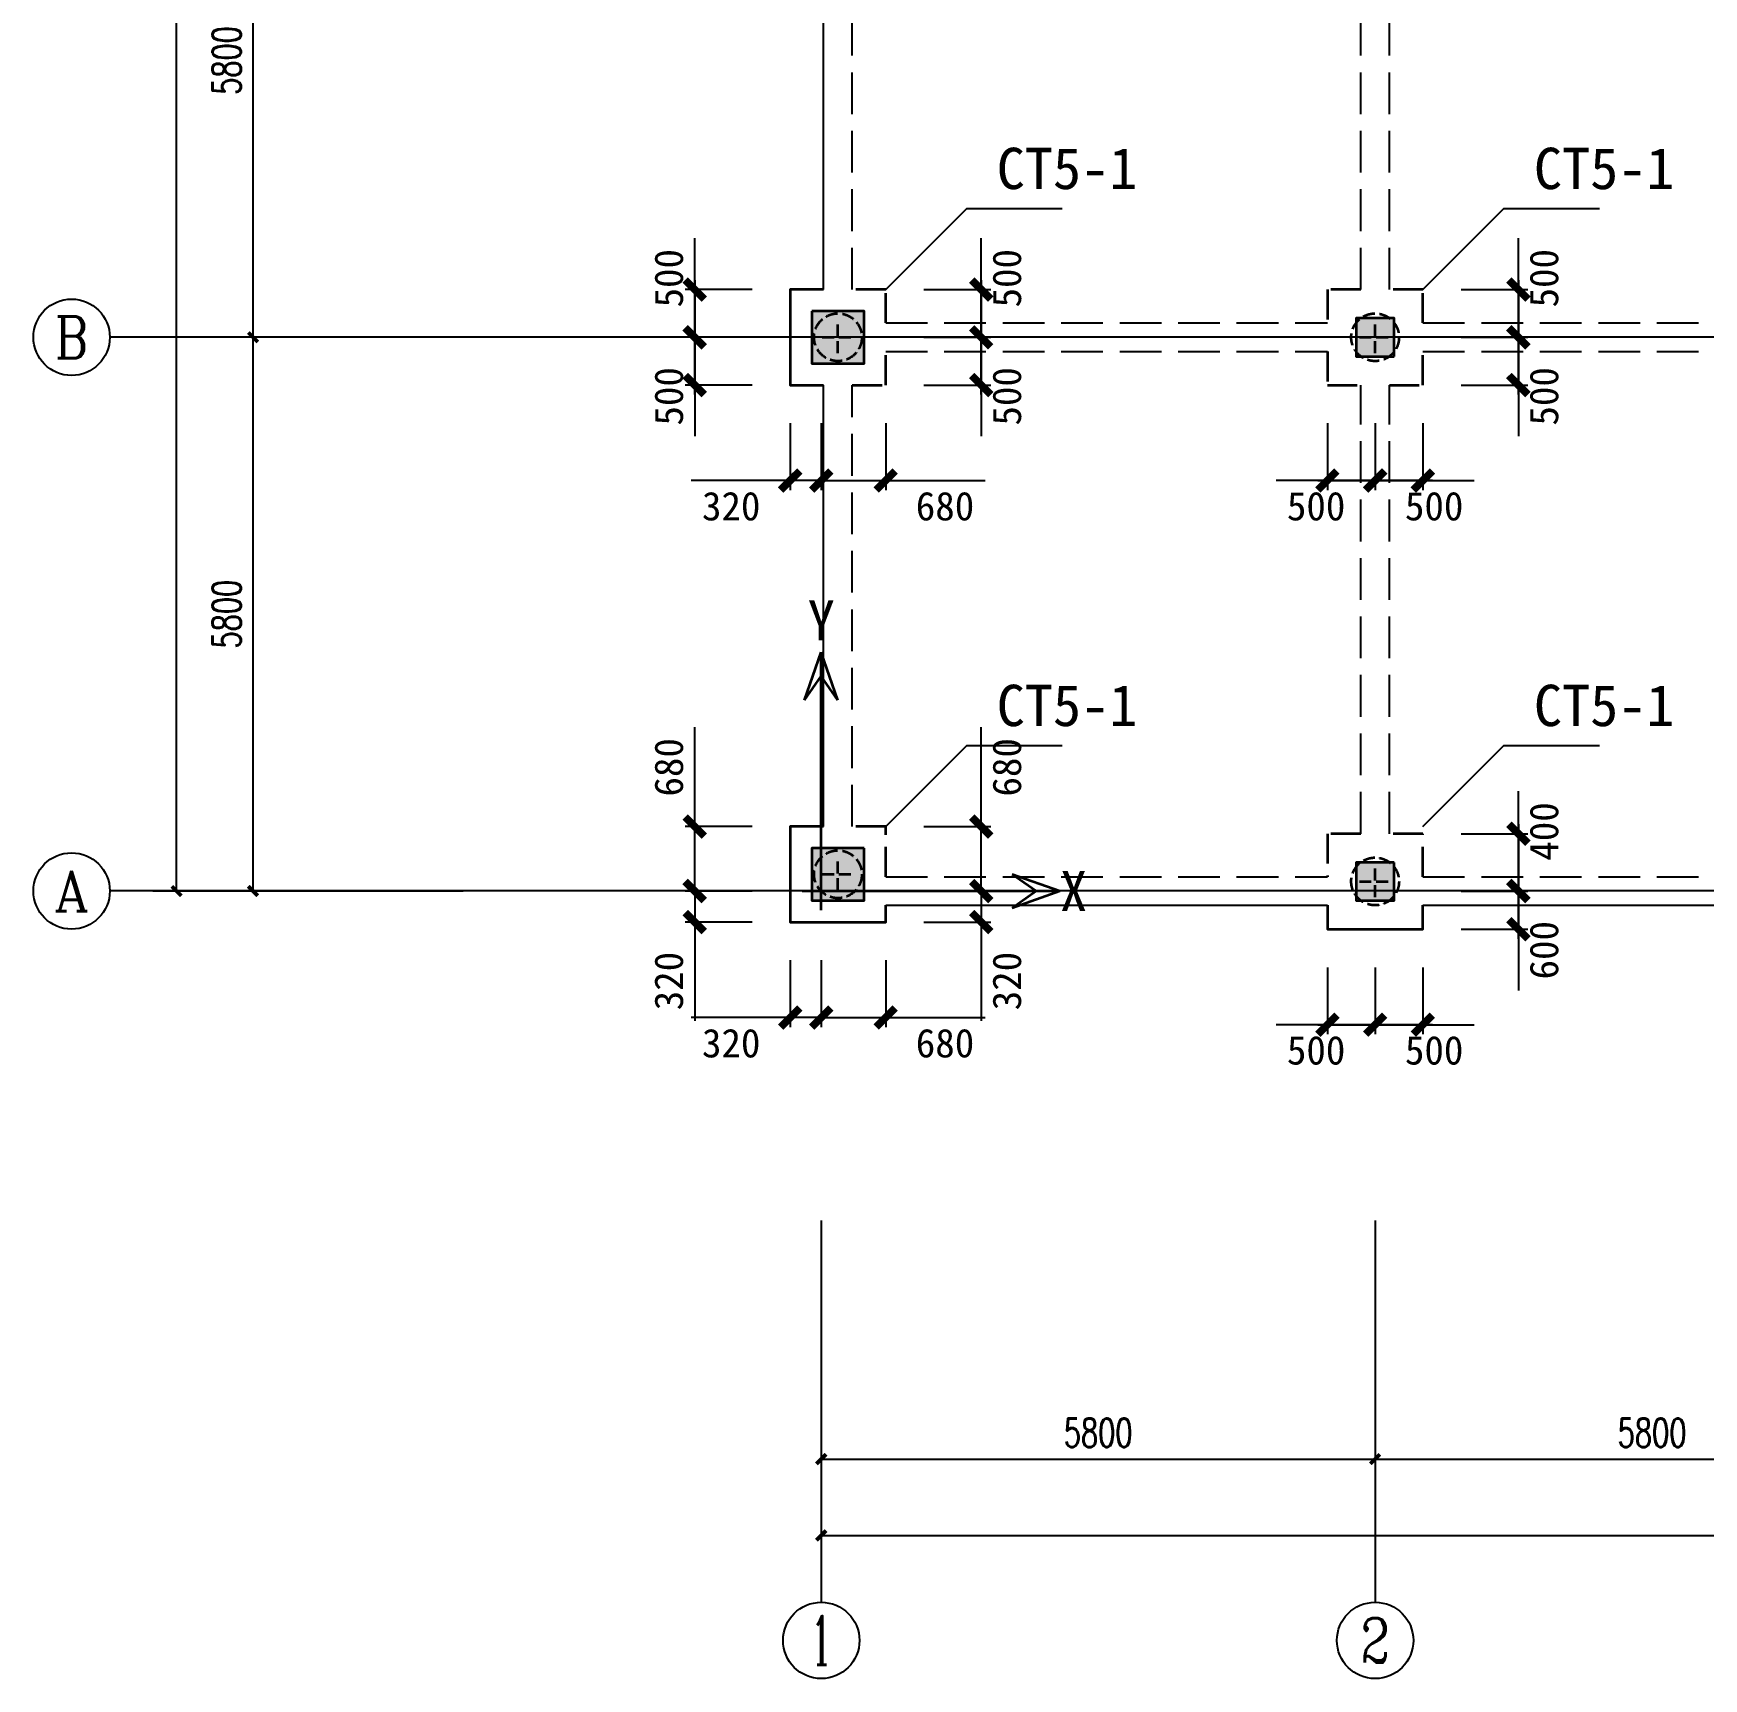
# Model space of a CAD drawing. Header units: millimetres. Extents: x -8252 to 341964, y -299084 to 206355.
# Drawn here: x 138683 to 156173, y -6934 to 10300 of the extents above; entities that cross this region are included whole.
import ezdxf
from ezdxf.enums import TextEntityAlignment as Align

# ---------------------------------------------------------------- set-up
doc = ezdxf.new("R2010")
doc.units = ezdxf.units.MM
doc.header["$LTSCALE"] = 500
doc.header["$PDMODE"] = 2
doc.header["$PDSIZE"] = 200
doc.linetypes.add('DASH', pattern=[0.35, 0.25, -0.1])
doc.linetypes.add('DASHDOT', pattern=[25.4, 12.7, -6.35, 0, -6.35])
for name, color, linetype in [('AXIS', 3, 'Continuous'), ('AXIS_TEXT', 7, 'Continuous'), ('dim____', 70, 'Continuous'), ('DOTE', 20, 'DASHDOT'), ('txt', 7, 'Continuous')]:
    doc.layers.add(name, color=color, linetype=linetype)
for name, color, linetype, lineweight in [('kz', 50, 'Continuous', 25), ('s117', 4, 'Continuous', 25), ('s121', 2, 'Continuous', 35), ('zkz', 200, 'Continuous', 35)]:
    doc.layers.add(name, color=color, linetype=linetype, lineweight=lineweight)
doc.layers.add('层182', color=7, linetype='Continuous', lineweight=35, true_color=0x9f9f6a)
doc.layers.add('层512', color=7, linetype='Continuous', lineweight=35, true_color=0x9f9f6a)
doc.styles.add('_TCH_AXIS', font='COMPLEX', dxfattribs={"bigfont": 'GBCBIG'})
doc.styles.add('_TCH_DIM_T3', font='SIMPLEX', dxfattribs={"width": 0.705882, "bigfont": 'GBCBIG'})
doc.styles.add('COMPLEX', font='COMPLEX')
doc.styles.add('宋体', font='')
doc.styles.get('宋体').set_extended_font_data('宋体')
doc.dimstyles.new('_TCH_ARCH&&100', dxfattribs={"dimtxt": 297.5, "dimasz": 100, "dimexe": 250, "dimexo": 300, "dimgap": 126.25, "dimtad": 1, "dimdec": 0, "dimzin": 0, "dimdsep": 46, "dimtxsty": '_TCH_DIM_T3', "dimblk": 'ARCHTICK', "dimcen": 0.09, "dimclrt": 7, "dimazin": 2, "dimtfac": 1, "dimtdec": 0, "dimtix": 1, "dimtmove": 2, "dimatfit": 3, "dimfxl": 100, "dimtolj": 1, "dimtzin": 0, "dimarcsym": 0})
doc.dimstyles.new('ISO-25', dxfattribs={"dimtxt": 2.5, "dimasz": 2.5, "dimexe": 1.25, "dimexo": 0.625, "dimtad": 1, "dimtxsty": 'Standard', "dimcen": 2.5, "dimadec": 0, "dimazin": 0, "dimtfac": 1, "dimtmove": 0, "dimatfit": 3, "dimfxl": 1, "dimarcsym": 0})

# ---------------------------------------------------------------- blocks, each defined once
blk = doc.blocks.new('_ArchTick')
at = {"color": 0, "linetype": 'ByBlock', "const_width": 0.4}
blk.add_lwpolyline([(-0.5, -0.5), (0.5, 0.5)], dxfattribs=at)
blk = doc.blocks.new('*D132')
at = {"layer": 'Defpoints', "color": 0, "transparency": 16777216}
for p in [(153233, 7116), (154233, 7116), (153233, 6616)]:
    blk.add_point(p, dxfattribs=at)
at = {"layer": 'dim____', "color": 0, "lineweight": -2, "transparency": 16777216}
for p, q in [((154233, 7116), (154233, 8153)), ((153633, 7116), (154333, 7116)), ((154233, 6516), (154233, 7116)), ((153633, 6616), (154333, 6616))]:
    blk.add_line(p, q, dxfattribs=at)
at = {"layer": 'dim____', "color": 0, "lineweight": -2, "transparency": 16777216, "xscale": 200, "yscale": 200, "zscale": 200}
for p, rotation in [((154233, 7116), 90), ((154233, 6616), 270)]:
    blk.add_blockref('_ArchTick', p, dxfattribs=dict(at, rotation=rotation))
at = {"layer": 'dim____', "color": 7, "transparency": 16777216, "insert": (154503, 7735), "char_height": 300, "attachment_point": 5, "rotation": 90, "style": '宋体'}
blk.add_mtext('500', dxfattribs=at)
blk = doc.blocks.new('*D133')
at = {"layer": 'Defpoints', "color": 0, "transparency": 16777216}
for p in [(153233, 7616), (153233, 7116), (154233, 7116)]:
    blk.add_point(p, dxfattribs=at)
at = {"layer": 'dim____', "color": 0, "lineweight": -2, "transparency": 16777216}
for p, q in [((154233, 7716), (154233, 7116)), ((153633, 7616), (154333, 7616)), ((153633, 7116), (154333, 7116)), ((154233, 7116), (154233, 6080))]:
    blk.add_line(p, q, dxfattribs=at)
at = {"layer": 'dim____', "color": 0, "lineweight": -2, "transparency": 16777216, "xscale": 200, "yscale": 200, "zscale": 200}
for p, rotation in [((154233, 7616), 90), ((154233, 7116), 270)]:
    blk.add_blockref('_ArchTick', p, dxfattribs=dict(at, rotation=rotation))
at = {"layer": 'dim____', "color": 7, "transparency": 16777216, "insert": (154503, 6498), "char_height": 300, "attachment_point": 5, "rotation": 90, "style": '宋体'}
blk.add_mtext('500', dxfattribs=at)
blk = doc.blocks.new('*D134')
at = {"layer": 'Defpoints', "color": 0, "transparency": 16777216}
for p in [(152233, 6616), (152733, 6616), (152733, 5616)]:
    blk.add_point(p, dxfattribs=at)
at = {"layer": 'dim____', "color": 0, "lineweight": -2, "transparency": 16777216}
for p, q in [((152233, 6216), (152233, 5516)), ((152733, 6216), (152733, 5516)), ((152133, 5616), (152733, 5616)), ((152733, 5616), (153770, 5616))]:
    blk.add_line(p, q, dxfattribs=at)
at = {"layer": 'dim____', "color": 0, "lineweight": -2, "transparency": 16777216, "xscale": 200, "yscale": 200, "zscale": 200, "rotation": 180}
blk.add_blockref('_ArchTick', (152233, 5616), dxfattribs=at)
at = {"layer": 'dim____', "color": 0, "lineweight": -2, "transparency": 16777216, "xscale": 200, "yscale": 200, "zscale": 200}
blk.add_blockref('_ArchTick', (152733, 5616), dxfattribs=at)
at = {"layer": 'dim____', "color": 7, "transparency": 16777216, "insert": (153351, 5346), "char_height": 300, "attachment_point": 5, "style": '宋体'}
blk.add_mtext('500', dxfattribs=at)
blk = doc.blocks.new('*D135')
at = {"layer": 'Defpoints', "color": 0, "transparency": 16777216}
for p in [(152733, 6616), (153233, 6616), (152733, 5616)]:
    blk.add_point(p, dxfattribs=at)
at = {"layer": 'dim____', "color": 0, "lineweight": -2, "transparency": 16777216}
for p, q in [((152733, 6216), (152733, 5516)), ((153233, 6216), (153233, 5516)), ((152733, 5616), (151696, 5616)), ((153333, 5616), (152733, 5616))]:
    blk.add_line(p, q, dxfattribs=at)
at = {"layer": 'dim____', "color": 0, "lineweight": -2, "transparency": 16777216, "xscale": 200, "yscale": 200, "zscale": 200, "rotation": 180}
blk.add_blockref('_ArchTick', (152733, 5616), dxfattribs=at)
at = {"layer": 'dim____', "color": 0, "lineweight": -2, "transparency": 16777216, "xscale": 200, "yscale": 200, "zscale": 200}
blk.add_blockref('_ArchTick', (153233, 5616), dxfattribs=at)
at = {"layer": 'dim____', "color": 7, "transparency": 16777216, "insert": (152115, 5346), "char_height": 300, "attachment_point": 5, "style": '宋体'}
blk.add_mtext('500', dxfattribs=at)
blk = doc.blocks.new('*D136')
at = {"layer": 'Defpoints', "color": 0, "transparency": 16777216}
for p in [(152233, 916), (152733, 916), (152733, -84)]:
    blk.add_point(p, dxfattribs=at)
at = {"layer": 'dim____', "color": 0, "lineweight": -2, "transparency": 16777216}
for p, q in [((152233, 516), (152233, -184)), ((152733, 516), (152733, -184)), ((152133, -84), (152733, -84)), ((152733, -84), (153770, -84))]:
    blk.add_line(p, q, dxfattribs=at)
at = {"layer": 'dim____', "color": 0, "lineweight": -2, "transparency": 16777216, "xscale": 200, "yscale": 200, "zscale": 200, "rotation": 180}
blk.add_blockref('_ArchTick', (152233, -84), dxfattribs=at)
at = {"layer": 'dim____', "color": 0, "lineweight": -2, "transparency": 16777216, "xscale": 200, "yscale": 200, "zscale": 200}
blk.add_blockref('_ArchTick', (152733, -84), dxfattribs=at)
at = {"layer": 'dim____', "color": 7, "transparency": 16777216, "insert": (153351, -354), "char_height": 300, "attachment_point": 5, "style": '宋体'}
blk.add_mtext('500', dxfattribs=at)
blk = doc.blocks.new('*D137')
at = {"layer": 'Defpoints', "color": 0, "transparency": 16777216}
for p in [(152733, 916), (153233, 916), (152733, -84)]:
    blk.add_point(p, dxfattribs=at)
at = {"layer": 'dim____', "color": 0, "lineweight": -2, "transparency": 16777216}
for p, q in [((152733, 516), (152733, -184)), ((153233, 516), (153233, -184)), ((152733, -84), (151696, -84)), ((153333, -84), (152733, -84))]:
    blk.add_line(p, q, dxfattribs=at)
at = {"layer": 'dim____', "color": 0, "lineweight": -2, "transparency": 16777216, "xscale": 200, "yscale": 200, "zscale": 200, "rotation": 180}
blk.add_blockref('_ArchTick', (152733, -84), dxfattribs=at)
at = {"layer": 'dim____', "color": 0, "lineweight": -2, "transparency": 16777216, "xscale": 200, "yscale": 200, "zscale": 200}
blk.add_blockref('_ArchTick', (153233, -84), dxfattribs=at)
at = {"layer": 'dim____', "color": 7, "transparency": 16777216, "insert": (152115, -354), "char_height": 300, "attachment_point": 5, "style": '宋体'}
blk.add_mtext('500', dxfattribs=at)
blk = doc.blocks.new('*D138')
at = {"layer": 'Defpoints', "color": 0, "transparency": 16777216}
for p in [(153233, 1316), (154233, 1316), (153233, 916)]:
    blk.add_point(p, dxfattribs=at)
at = {"layer": 'dim____', "color": 0, "lineweight": -2, "transparency": 16777216}
for p, q in [((154233, 1316), (154233, 2363)), ((153633, 1316), (154333, 1316)), ((154233, 816), (154233, 1316)), ((153633, 916), (154333, 916))]:
    blk.add_line(p, q, dxfattribs=at)
at = {"layer": 'dim____', "color": 0, "lineweight": -2, "transparency": 16777216, "xscale": 200, "yscale": 200, "zscale": 200}
for p, rotation in [((154233, 1316), 90), ((154233, 916), 270)]:
    blk.add_blockref('_ArchTick', p, dxfattribs=dict(at, rotation=rotation))
at = {"layer": 'dim____', "color": 7, "transparency": 16777216, "insert": (154503, 1940), "char_height": 300, "attachment_point": 5, "rotation": 90, "style": '宋体'}
blk.add_mtext('400', dxfattribs=at)
blk = doc.blocks.new('*D139')
at = {"layer": 'Defpoints', "color": 0, "transparency": 16777216}
for p in [(153233, 1916), (153233, 1316), (154233, 1316)]:
    blk.add_point(p, dxfattribs=at)
at = {"layer": 'dim____', "color": 0, "lineweight": -2, "transparency": 16777216}
for p, q in [((154233, 2016), (154233, 1316)), ((153633, 1916), (154333, 1916)), ((153633, 1316), (154333, 1316)), ((154233, 1316), (154233, 275))]:
    blk.add_line(p, q, dxfattribs=at)
at = {"layer": 'dim____', "color": 0, "lineweight": -2, "transparency": 16777216, "xscale": 200, "yscale": 200, "zscale": 200}
for p, rotation in [((154233, 1916), 90), ((154233, 1316), 270)]:
    blk.add_blockref('_ArchTick', p, dxfattribs=dict(at, rotation=rotation))
at = {"layer": 'dim____', "color": 7, "transparency": 16777216, "insert": (154503, 696), "char_height": 300, "attachment_point": 5, "rotation": 90, "style": '宋体'}
blk.add_mtext('600', dxfattribs=at)
blk = doc.blocks.new('*D140')
at = {"layer": 'Defpoints', "color": 0, "transparency": 16777216}
for p in [(146608, 7616), (145608, 7116), (146608, 7116)]:
    blk.add_point(p, dxfattribs=at)
at = {"layer": 'dim____', "color": 0, "lineweight": -2, "transparency": 16777216}
for p, q in [((145608, 7716), (145608, 7116)), ((146208, 7616), (145508, 7616)), ((146208, 7116), (145508, 7116)), ((145608, 7116), (145608, 6080))]:
    blk.add_line(p, q, dxfattribs=at)
at = {"layer": 'dim____', "color": 0, "lineweight": -2, "transparency": 16777216, "xscale": 200, "yscale": 200, "zscale": 200}
for p, rotation in [((145608, 7616), 90), ((145608, 7116), 270)]:
    blk.add_blockref('_ArchTick', p, dxfattribs=dict(at, rotation=rotation))
at = {"layer": 'dim____', "color": 7, "transparency": 16777216, "insert": (145338, 6498), "char_height": 300, "attachment_point": 5, "rotation": 90, "style": '宋体'}
blk.add_mtext('500', dxfattribs=at)
blk = doc.blocks.new('*D141')
at = {"layer": 'Defpoints', "color": 0, "transparency": 16777216}
for p in [(145608, 7116), (146608, 7116), (146608, 6616)]:
    blk.add_point(p, dxfattribs=at)
at = {"layer": 'dim____', "color": 0, "lineweight": -2, "transparency": 16777216}
for p, q in [((145608, 7116), (145608, 8153)), ((146208, 7116), (145508, 7116)), ((145608, 6516), (145608, 7116)), ((146208, 6616), (145508, 6616))]:
    blk.add_line(p, q, dxfattribs=at)
at = {"layer": 'dim____', "color": 0, "lineweight": -2, "transparency": 16777216, "xscale": 200, "yscale": 200, "zscale": 200}
for p, rotation in [((145608, 7116), 90), ((145608, 6616), 270)]:
    blk.add_blockref('_ArchTick', p, dxfattribs=dict(at, rotation=rotation))
at = {"layer": 'dim____', "color": 7, "transparency": 16777216, "insert": (145338, 7735), "char_height": 300, "attachment_point": 5, "rotation": 90, "style": '宋体'}
blk.add_mtext('500', dxfattribs=at)
blk = doc.blocks.new('*D142')
at = {"layer": 'Defpoints', "color": 0, "transparency": 16777216}
for p in [(147608, 7116), (148608, 7116), (147608, 6616)]:
    blk.add_point(p, dxfattribs=at)
at = {"layer": 'dim____', "color": 0, "lineweight": -2, "transparency": 16777216}
for p, q in [((148608, 7116), (148608, 8153)), ((148008, 7116), (148708, 7116)), ((148608, 6516), (148608, 7116)), ((148008, 6616), (148708, 6616))]:
    blk.add_line(p, q, dxfattribs=at)
at = {"layer": 'dim____', "color": 0, "lineweight": -2, "transparency": 16777216, "xscale": 200, "yscale": 200, "zscale": 200}
for p, rotation in [((148608, 7116), 90), ((148608, 6616), 270)]:
    blk.add_blockref('_ArchTick', p, dxfattribs=dict(at, rotation=rotation))
at = {"layer": 'dim____', "color": 7, "transparency": 16777216, "insert": (148878, 7735), "char_height": 300, "attachment_point": 5, "rotation": 90, "style": '宋体'}
blk.add_mtext('500', dxfattribs=at)
blk = doc.blocks.new('*D143')
at = {"layer": 'Defpoints', "color": 0, "transparency": 16777216}
for p in [(147608, 7616), (147608, 7116), (148608, 7116)]:
    blk.add_point(p, dxfattribs=at)
at = {"layer": 'dim____', "color": 0, "lineweight": -2, "transparency": 16777216}
for p, q in [((148608, 7716), (148608, 7116)), ((148008, 7616), (148708, 7616)), ((148008, 7116), (148708, 7116)), ((148608, 7116), (148608, 6080))]:
    blk.add_line(p, q, dxfattribs=at)
at = {"layer": 'dim____', "color": 0, "lineweight": -2, "transparency": 16777216, "xscale": 200, "yscale": 200, "zscale": 200}
for p, rotation in [((148608, 7616), 90), ((148608, 7116), 270)]:
    blk.add_blockref('_ArchTick', p, dxfattribs=dict(at, rotation=rotation))
at = {"layer": 'dim____', "color": 7, "transparency": 16777216, "insert": (148878, 6498), "char_height": 300, "attachment_point": 5, "rotation": 90, "style": '宋体'}
blk.add_mtext('500', dxfattribs=at)
blk = doc.blocks.new('*D144')
at = {"layer": 'Defpoints', "color": 0, "transparency": 16777216}
for p in [(146608, 6616), (146933, 6616), (146933, 5616)]:
    blk.add_point(p, dxfattribs=at)
at = {"layer": 'dim____', "color": 0, "lineweight": -2, "transparency": 16777216}
for p, q in [((146608, 6216), (146608, 5516)), ((146933, 6216), (146933, 5516)), ((146608, 5616), (145571, 5616)), ((146933, 5616), (146508, 5616))]:
    blk.add_line(p, q, dxfattribs=at)
at = {"layer": 'dim____', "color": 0, "lineweight": -2, "transparency": 16777216, "xscale": 200, "yscale": 200, "zscale": 200, "rotation": 180}
blk.add_blockref('_ArchTick', (146608, 5616), dxfattribs=at)
at = {"layer": 'dim____', "color": 0, "lineweight": -2, "transparency": 16777216, "xscale": 200, "yscale": 200, "zscale": 200}
blk.add_blockref('_ArchTick', (146933, 5616), dxfattribs=at)
at = {"layer": 'dim____', "color": 7, "transparency": 16777216, "insert": (145990, 5346), "char_height": 300, "attachment_point": 5, "style": '宋体'}
blk.add_mtext('320', dxfattribs=at)
blk = doc.blocks.new('*D145')
at = {"layer": 'Defpoints', "color": 0, "transparency": 16777216}
for p in [(146933, 6616), (147608, 6616), (146933, 5616)]:
    blk.add_point(p, dxfattribs=at)
at = {"layer": 'dim____', "color": 0, "lineweight": -2, "transparency": 16777216}
for p, q in [((146933, 6216), (146933, 5516)), ((147608, 6216), (147608, 5516)), ((146933, 5616), (147708, 5616)), ((147608, 5616), (148650, 5616))]:
    blk.add_line(p, q, dxfattribs=at)
at = {"layer": 'dim____', "color": 0, "lineweight": -2, "transparency": 16777216, "xscale": 200, "yscale": 200, "zscale": 200, "rotation": 180}
blk.add_blockref('_ArchTick', (146933, 5616), dxfattribs=at)
at = {"layer": 'dim____', "color": 0, "lineweight": -2, "transparency": 16777216, "xscale": 200, "yscale": 200, "zscale": 200}
blk.add_blockref('_ArchTick', (147608, 5616), dxfattribs=at)
at = {"layer": 'dim____', "color": 7, "transparency": 16777216, "insert": (148229, 5346), "char_height": 300, "attachment_point": 5, "style": '宋体'}
blk.add_mtext('680', dxfattribs=at)
blk = doc.blocks.new('*D146')
at = {"layer": 'Defpoints', "color": 0, "transparency": 16777216}
for p in [(146608, 1991), (145608, 1316), (146608, 1316)]:
    blk.add_point(p, dxfattribs=at)
at = {"layer": 'dim____', "color": 0, "lineweight": -2, "transparency": 16777216}
for p, q in [((145608, 1991), (145608, 3033)), ((146208, 1991), (145508, 1991)), ((145608, 1316), (145608, 2091)), ((146208, 1316), (145508, 1316))]:
    blk.add_line(p, q, dxfattribs=at)
at = {"layer": 'dim____', "color": 0, "lineweight": -2, "transparency": 16777216, "xscale": 200, "yscale": 200, "zscale": 200}
for p, rotation in [((145608, 1991), 90), ((145608, 1316), 270)]:
    blk.add_blockref('_ArchTick', p, dxfattribs=dict(at, rotation=rotation))
at = {"layer": 'dim____', "color": 7, "transparency": 16777216, "insert": (145338, 2612), "char_height": 300, "attachment_point": 5, "rotation": 90, "style": '宋体'}
blk.add_mtext('680', dxfattribs=at)
blk = doc.blocks.new('*D147')
at = {"layer": 'Defpoints', "color": 0, "transparency": 16777216}
for p in [(145608, 1316), (146608, 1316), (146608, 991)]:
    blk.add_point(p, dxfattribs=at)
at = {"layer": 'dim____', "color": 0, "lineweight": -2, "transparency": 16777216}
for p, q in [((146208, 1316), (145508, 1316)), ((145608, 1316), (145608, 891)), ((146208, 991), (145508, 991)), ((145608, 991), (145608, -45))]:
    blk.add_line(p, q, dxfattribs=at)
at = {"layer": 'dim____', "color": 0, "lineweight": -2, "transparency": 16777216, "xscale": 200, "yscale": 200, "zscale": 200}
for p, rotation in [((145608, 1316), 90), ((145608, 991), 270)]:
    blk.add_blockref('_ArchTick', p, dxfattribs=dict(at, rotation=rotation))
at = {"layer": 'dim____', "color": 7, "transparency": 16777216, "insert": (145338, 373), "char_height": 300, "attachment_point": 5, "rotation": 90, "style": '宋体'}
blk.add_mtext('320', dxfattribs=at)
blk = doc.blocks.new('*D148')
at = {"layer": 'Defpoints', "color": 0, "transparency": 16777216}
for p in [(146608, 991), (146933, 991), (146933, -9)]:
    blk.add_point(p, dxfattribs=at)
at = {"layer": 'dim____', "color": 0, "lineweight": -2, "transparency": 16777216}
for p, q in [((146608, 591), (146608, -109)), ((146933, 591), (146933, -109)), ((146608, -9), (145571, -9)), ((146933, -9), (146508, -9))]:
    blk.add_line(p, q, dxfattribs=at)
at = {"layer": 'dim____', "color": 0, "lineweight": -2, "transparency": 16777216, "xscale": 200, "yscale": 200, "zscale": 200, "rotation": 180}
blk.add_blockref('_ArchTick', (146608, -9), dxfattribs=at)
at = {"layer": 'dim____', "color": 0, "lineweight": -2, "transparency": 16777216, "xscale": 200, "yscale": 200, "zscale": 200}
blk.add_blockref('_ArchTick', (146933, -9), dxfattribs=at)
at = {"layer": 'dim____', "color": 7, "transparency": 16777216, "insert": (145990, -279), "char_height": 300, "attachment_point": 5, "style": '宋体'}
blk.add_mtext('320', dxfattribs=at)
blk = doc.blocks.new('*D149')
at = {"layer": 'Defpoints', "color": 0, "transparency": 16777216}
for p in [(146933, 991), (147608, 991), (146933, -9)]:
    blk.add_point(p, dxfattribs=at)
at = {"layer": 'dim____', "color": 0, "lineweight": -2, "transparency": 16777216}
for p, q in [((146933, 591), (146933, -109)), ((147608, 591), (147608, -109)), ((146933, -9), (147708, -9)), ((147608, -9), (148650, -9))]:
    blk.add_line(p, q, dxfattribs=at)
at = {"layer": 'dim____', "color": 0, "lineweight": -2, "transparency": 16777216, "xscale": 200, "yscale": 200, "zscale": 200, "rotation": 180}
blk.add_blockref('_ArchTick', (146933, -9), dxfattribs=at)
at = {"layer": 'dim____', "color": 0, "lineweight": -2, "transparency": 16777216, "xscale": 200, "yscale": 200, "zscale": 200}
blk.add_blockref('_ArchTick', (147608, -9), dxfattribs=at)
at = {"layer": 'dim____', "color": 7, "transparency": 16777216, "insert": (148229, -279), "char_height": 300, "attachment_point": 5, "style": '宋体'}
blk.add_mtext('680', dxfattribs=at)
blk = doc.blocks.new('*D150')
at = {"layer": 'Defpoints', "color": 0, "transparency": 16777216}
for p in [(147608, 1316), (148608, 1316), (147608, 991)]:
    blk.add_point(p, dxfattribs=at)
at = {"layer": 'dim____', "color": 0, "lineweight": -2, "transparency": 16777216}
for p, q in [((148008, 1316), (148708, 1316)), ((148608, 1316), (148608, 891)), ((148008, 991), (148708, 991)), ((148608, 991), (148608, -45))]:
    blk.add_line(p, q, dxfattribs=at)
at = {"layer": 'dim____', "color": 0, "lineweight": -2, "transparency": 16777216, "xscale": 200, "yscale": 200, "zscale": 200}
for p, rotation in [((148608, 1316), 90), ((148608, 991), 270)]:
    blk.add_blockref('_ArchTick', p, dxfattribs=dict(at, rotation=rotation))
at = {"layer": 'dim____', "color": 7, "transparency": 16777216, "insert": (148878, 373), "char_height": 300, "attachment_point": 5, "rotation": 90, "style": '宋体'}
blk.add_mtext('320', dxfattribs=at)
blk = doc.blocks.new('*D151')
at = {"layer": 'Defpoints', "color": 0, "transparency": 16777216}
for p in [(147608, 1991), (147608, 1316), (148608, 1316)]:
    blk.add_point(p, dxfattribs=at)
at = {"layer": 'dim____', "color": 0, "lineweight": -2, "transparency": 16777216}
for p, q in [((148608, 1991), (148608, 3033)), ((148008, 1991), (148708, 1991)), ((148608, 1316), (148608, 2091)), ((148008, 1316), (148708, 1316))]:
    blk.add_line(p, q, dxfattribs=at)
at = {"layer": 'dim____', "color": 0, "lineweight": -2, "transparency": 16777216, "xscale": 200, "yscale": 200, "zscale": 200}
for p, rotation in [((148608, 1991), 90), ((148608, 1316), 270)]:
    blk.add_blockref('_ArchTick', p, dxfattribs=dict(at, rotation=rotation))
at = {"layer": 'dim____', "color": 7, "transparency": 16777216, "insert": (148878, 2612), "char_height": 300, "attachment_point": 5, "rotation": 90, "style": '宋体'}
blk.add_mtext('680', dxfattribs=at)
blk = doc.blocks.new('_AXISO')
blk.add_circle((0, 0), 0.5)
at = {"layer": 'AXIS_TEXT', "style": 'COMPLEX', "width": 1.041667}
blk.add_attdef('A', text='', height=0.56, dxfattribs=at).set_placement((-0.25, -0.28), (0.25, -0.28), align=Align.FIT)
blk = doc.blocks.new('*D867')
at = {"layer": 'AXIS', "color": 0, "lineweight": -2, "transparency": 16777216}
for p, q in [((146933, -2434), (146933, -5684)), ((219433, -2434), (219433, -5684)), ((146933, -5434), (219433, -5434))]:
    blk.add_line(p, q, dxfattribs=at)
at = {"layer": 'Defpoints', "color": 0, "transparency": 16777216}
for p in [(146933, -2134), (219433, -2134), (219433, -5434)]:
    blk.add_point(p, dxfattribs=at)
at = {"layer": 'AXIS', "color": 0, "lineweight": -2, "transparency": 16777216, "xscale": 100, "yscale": 100, "zscale": 100, "rotation": 180}
blk.add_blockref('_ArchTick', (146933, -5434), dxfattribs=at)
at = {"layer": 'AXIS', "color": 0, "lineweight": -2, "transparency": 16777216, "xscale": 100, "yscale": 100, "zscale": 100}
blk.add_blockref('_ArchTick', (219433, -5434), dxfattribs=at)
at = {"layer": 'AXIS', "color": 7, "transparency": 16777216, "insert": (183183, -5159), "char_height": 297.5, "attachment_point": 5, "style": '_TCH_DIM_T3'}
blk.add_mtext('\\A1;72500', dxfattribs=at)
blk = doc.blocks.new('*D868')
at = {"layer": 'AXIS', "color": 0, "lineweight": -2, "transparency": 16777216}
for p, q in [((146933, -2434), (146933, -4884)), ((152733, -2434), (152733, -4884)), ((146933, -4634), (152733, -4634))]:
    blk.add_line(p, q, dxfattribs=at)
at = {"layer": 'Defpoints', "color": 0, "transparency": 16777216}
for p in [(146933, -2134), (152733, -2134), (152733, -4634)]:
    blk.add_point(p, dxfattribs=at)
at = {"layer": 'AXIS', "color": 0, "lineweight": -2, "transparency": 16777216, "xscale": 100, "yscale": 100, "zscale": 100, "rotation": 180}
blk.add_blockref('_ArchTick', (146933, -4634), dxfattribs=at)
at = {"layer": 'AXIS', "color": 0, "lineweight": -2, "transparency": 16777216, "xscale": 100, "yscale": 100, "zscale": 100}
blk.add_blockref('_ArchTick', (152733, -4634), dxfattribs=at)
at = {"layer": 'AXIS', "color": 7, "transparency": 16777216, "insert": (149833, -4359), "char_height": 297.5, "attachment_point": 5, "style": '_TCH_DIM_T3'}
blk.add_mtext('\\A1;5800', dxfattribs=at)
blk = doc.blocks.new('*D869')
at = {"layer": 'AXIS', "color": 0, "lineweight": -2, "transparency": 16777216}
for p, q in [((152733, -2434), (152733, -4884)), ((158533, -2434), (158533, -4884)), ((152733, -4634), (158533, -4634))]:
    blk.add_line(p, q, dxfattribs=at)
at = {"layer": 'Defpoints', "color": 0, "transparency": 16777216}
for p in [(152733, -2134), (158533, -2134), (158533, -4634)]:
    blk.add_point(p, dxfattribs=at)
at = {"layer": 'AXIS', "color": 0, "lineweight": -2, "transparency": 16777216, "xscale": 100, "yscale": 100, "zscale": 100, "rotation": 180}
blk.add_blockref('_ArchTick', (152733, -4634), dxfattribs=at)
at = {"layer": 'AXIS', "color": 0, "lineweight": -2, "transparency": 16777216, "xscale": 100, "yscale": 100, "zscale": 100}
blk.add_blockref('_ArchTick', (158533, -4634), dxfattribs=at)
at = {"layer": 'AXIS', "color": 7, "transparency": 16777216, "insert": (155633, -4359), "char_height": 297.5, "attachment_point": 5, "style": '_TCH_DIM_T3'}
blk.add_mtext('\\A1;5800', dxfattribs=at)
blk = doc.blocks.new('*D889')
at = {"layer": 'AXIS', "color": 0, "lineweight": -2, "transparency": 16777216}
for p, q in [((143183, 56216), (139933, 56216)), ((140183, 1316), (140183, 56216)), ((143183, 1316), (139933, 1316))]:
    blk.add_line(p, q, dxfattribs=at)
at = {"layer": 'Defpoints', "color": 0, "transparency": 16777216}
for p in [(140183, 56216), (143483, 56216), (143483, 1316)]:
    blk.add_point(p, dxfattribs=at)
at = {"layer": 'AXIS', "color": 0, "lineweight": -2, "transparency": 16777216, "xscale": 100, "yscale": 100, "zscale": 100}
for p, rotation in [((140183, 56216), 90), ((140183, 1316), 270)]:
    blk.add_blockref('_ArchTick', p, dxfattribs=dict(at, rotation=rotation))
at = {"layer": 'AXIS', "color": 7, "transparency": 16777216, "insert": (139908, 28766), "char_height": 297.5, "attachment_point": 5, "rotation": 90, "style": '_TCH_DIM_T3'}
blk.add_mtext('\\A1;54900', dxfattribs=at)
blk = doc.blocks.new('*D890')
at = {"layer": 'AXIS', "color": 0, "lineweight": -2, "transparency": 16777216}
for p, q in [((143183, 7116), (140733, 7116)), ((140983, 1316), (140983, 7116)), ((143183, 1316), (140733, 1316))]:
    blk.add_line(p, q, dxfattribs=at)
at = {"layer": 'Defpoints', "color": 0, "transparency": 16777216}
for p in [(140983, 7116), (143483, 7116), (143483, 1316)]:
    blk.add_point(p, dxfattribs=at)
at = {"layer": 'AXIS', "color": 0, "lineweight": -2, "transparency": 16777216, "xscale": 100, "yscale": 100, "zscale": 100}
for p, rotation in [((140983, 7116), 90), ((140983, 1316), 270)]:
    blk.add_blockref('_ArchTick', p, dxfattribs=dict(at, rotation=rotation))
at = {"layer": 'AXIS', "color": 7, "transparency": 16777216, "insert": (140708, 4216), "char_height": 297.5, "attachment_point": 5, "rotation": 90, "style": '_TCH_DIM_T3'}
blk.add_mtext('\\A1;5800', dxfattribs=at)
blk = doc.blocks.new('*D891')
at = {"layer": 'AXIS', "color": 0, "lineweight": -2, "transparency": 16777216}
for p, q in [((143183, 12916), (140733, 12916)), ((140983, 7116), (140983, 12916)), ((143183, 7116), (140733, 7116))]:
    blk.add_line(p, q, dxfattribs=at)
at = {"layer": 'Defpoints', "color": 0, "transparency": 16777216}
for p in [(140983, 12916), (143483, 12916), (143483, 7116)]:
    blk.add_point(p, dxfattribs=at)
at = {"layer": 'AXIS', "color": 0, "lineweight": -2, "transparency": 16777216, "xscale": 100, "yscale": 100, "zscale": 100}
for p, rotation in [((140983, 12916), 90), ((140983, 7116), 270)]:
    blk.add_blockref('_ArchTick', p, dxfattribs=dict(at, rotation=rotation))
at = {"layer": 'AXIS', "color": 7, "transparency": 16777216, "insert": (140708, 10016), "char_height": 297.5, "attachment_point": 5, "rotation": 90, "style": '_TCH_DIM_T3'}
blk.add_mtext('\\A1;5800', dxfattribs=at)

msp = doc.modelspace()

# ---------------------------------------------------------------- hatches: boundary and pattern name
at = {"layer": 'kz'}
h = msp.add_hatch(color=52, dxfattribs=at)
h.dxf.hatch_style = 1
h.paths.add_polyline_path([(146833.088, 7391.423), (146833.088, 6841.423), (147383.088, 6841.423), (147383.088, 7391.423)])
h = msp.add_hatch(color=52, dxfattribs=at)
h.dxf.hatch_style = 1
h.paths.add_polyline_path([(152933.088, 6916.423), (152933.088, 7316.423), (152533.088, 7316.423), (152533.088, 6916.423)])
h = msp.add_hatch(color=52, dxfattribs=at)
h.dxf.hatch_style = 1
h.paths.add_polyline_path([(147383.088, 1766.423), (146833.088, 1766.423), (146833.088, 1216.423), (147383.088, 1216.423)])
h = msp.add_hatch(color=52, dxfattribs=at)
h.dxf.hatch_style = 1
h.paths.add_polyline_path([(152933.088, 1616.423), (152533.088, 1616.423), (152533.088, 1216.423), (152933.088, 1216.423)])

# ---------------------------------------------------------------- linework, layer by layer
at = {"layer": 'AXIS'}
for p, q in [((143483.088, 7116.423), (139483.088, 7116.423)), ((143483.088, 1316.423), (139483.088, 1316.423)), ((146933.088, -2133.577), (146933.088, -6133.577)), ((152733.088, -2133.577), (152733.088, -6133.577))]:
    msp.add_line(p, q, dxfattribs=at)
at = {"layer": 'DOTE', "ltscale": 5}
for p, q in [((146933.088, 59216.423), (146933.088, -2133.577)), ((152733.088, 59216.423), (152733.088, -2133.577)), ((222433.088, 7116.423), (143483.088, 7116.423)), ((222433.088, 1316.423), (143483.088, 1316.423))]:
    msp.add_line(p, q, dxfattribs=at)
at = {"layer": 'kz', "lineweight": 35}
for points in [[(146833.088, 7391.423), (146833.088, 6841.423), (147383.088, 6841.423), (147383.088, 7391.423)], [(152933.088, 6916.423), (152933.088, 7316.423), (152533.088, 7316.423), (152533.088, 6916.423)], [(147383.088, 1766.423), (146833.088, 1766.423), (146833.088, 1216.423), (147383.088, 1216.423)], [(152933.088, 1616.423), (152533.088, 1616.423), (152533.088, 1216.423), (152933.088, 1216.423)]]:
    msp.add_lwpolyline(points, close=True, dxfattribs=at)
at = {"layer": 's117'}
for p, q in [((146958.088, 7616.423), (146958.088, 12594.423)), ((146958.088, 1991.423), (146958.088, 6616.423)), ((147608.088, 1166.423), (152233.088, 1166.423)), ((153233.088, 1166.423), (158208.088, 1166.423))]:
    msp.add_line(p, q, dxfattribs=at)
at = {"layer": 's117', "linetype": 'DASH', "ltscale": 3.5}
for p, q in [((147258.088, 7616.423), (147258.088, 12594.423)), ((152583.088, 7616.423), (152583.088, 12519.423)), ((152883.088, 7616.423), (152883.088, 12519.423)), ((147608.088, 7266.423), (152233.088, 7266.423)), ((153233.088, 7266.423), (158208.088, 7266.423)), ((147608.088, 6966.423), (152233.088, 6966.423)), ((153233.088, 6966.423), (158208.088, 6966.423)), ((147258.088, 1991.423), (147258.088, 6616.423)), ((152583.088, 1916.423), (152583.088, 6616.423)), ((152883.088, 1916.423), (152883.088, 6616.423)), ((147608.088, 1466.423), (152233.088, 1466.423)), ((153233.088, 1466.423), (158208.088, 1466.423))]:
    msp.add_line(p, q, dxfattribs=at)
at = {"layer": 's121'}
for points in [[(146958.088, 7616.423), (146608.088, 7616.423), (146608.088, 6616.423), (146958.088, 6616.423)], [(146958.088, 1991.423), (146608.088, 1991.423), (146608.088, 991.423), (147608.088, 991.423), (147608.088, 1166.423)], [(152233.088, 1166.423), (152233.088, 916.423), (153233.088, 916.423), (153233.088, 1166.423)]]:
    msp.add_lwpolyline(points, dxfattribs=at)
at = {"layer": 's121', "linetype": 'DASH', "ltscale": 2.5}
for points in [[(147608.088, 7266.423), (147608.088, 7616.423), (147258.088, 7616.423)], [(152583.088, 7616.423), (152233.088, 7616.423), (152233.088, 7266.423)], [(153233.088, 7266.423), (153233.088, 7616.423), (152883.088, 7616.423)], [(147258.088, 6616.423), (147608.088, 6616.423), (147608.088, 6966.423)], [(152233.088, 6966.423), (152233.088, 6616.423), (152583.088, 6616.423)], [(152883.088, 6616.423), (153233.088, 6616.423), (153233.088, 6966.423)], [(147608.088, 1466.423), (147608.088, 1991.423), (147258.088, 1991.423)], [(152583.088, 1916.423), (152233.088, 1916.423), (152233.088, 1466.423)], [(153233.088, 1466.423), (153233.088, 1916.423), (152883.088, 1916.423)]]:
    msp.add_lwpolyline(points, dxfattribs=at)
at = {"layer": 'txt'}
for points in [[(147608.088, 7616.423), (148456.616, 8464.951), (149456.616, 8464.951)], [(153233.088, 7616.423), (154081.616, 8464.951), (155081.616, 8464.951)], [(147608.088, 1991.423), (148456.616, 2839.951), (149456.616, 2839.951)], [(153233.088, 1991.423), (154081.616, 2839.951), (155081.616, 2839.951)]]:
    msp.add_lwpolyline(points, dxfattribs=at)
at = {"layer": 'zkz', "linetype": 'DASH'}
for p, q in [((147108.088, 6951.423), (147108.088, 7281.423)), ((152733.088, 6951.423), (152733.088, 7281.423)), ((146943.088, 7116.423), (147273.088, 7116.423)), ((152568.088, 7116.423), (152898.088, 7116.423)), ((147108.088, 1326.423), (147108.088, 1656.423)), ((152733.088, 1251.423), (152733.088, 1581.423)), ((146943.088, 1491.423), (147273.088, 1491.423)), ((152568.088, 1416.423), (152898.088, 1416.423))]:
    msp.add_line(p, q, dxfattribs=at)
for centre in [(147108.088, 7116.423), (152733.088, 7116.423), (147108.088, 1491.423), (152733.088, 1416.423)]:
    msp.add_circle(centre, 250, dxfattribs=at)
at = {"layer": '层182', "color": 0}
msp.add_point((146933.088, 1316.423), dxfattribs=at)
at = {"layer": '层512'}
for p, q in [((146758.09, 3316.423), (146933.088, 3816.423)), ((146933.088, 1316.423), (146933.088, 3816.423)), ((147108.09, 3316.424), (146933.088, 3816.423)), ((146758.09, 3316.423), (146933.089, 3566.423)), ((147108.09, 3316.424), (146933.089, 3566.423)), ((148933.088, 1491.423), (149183.088, 1316.423)), ((148933.088, 1491.423), (149433.088, 1316.423)), ((146933.088, 1316.423), (149433.088, 1316.423)), ((148933.088, 1141.423), (149183.088, 1316.423)), ((148933.088, 1141.423), (149433.088, 1316.423))]:
    msp.add_line(p, q, dxfattribs=at)
msp.add_circle((146933.088, 1316.423), 2.5, dxfattribs=at)

# ---------------------------------------------------------------- block references
at = {"layer": 'AXIS'}
ref = msp.add_blockref('_AXISO', (139083.088, 7116.423), dxfattribs=dict(at, xscale=800, yscale=800, zscale=800))
ref.add_attrib('A', 'B', dxfattribs={"layer": 'AXIS_TEXT', "height": 435.257, "style": '_TCH_AXIS'}).set_placement((138906.913, 6898.795), (139259.264, 6898.795), align=Align.FIT)
ref = msp.add_blockref('_AXISO', (139083.088, 1316.423), dxfattribs=dict(at, xscale=800, yscale=800, zscale=800))
ref.add_attrib('A', 'A', dxfattribs={"layer": 'AXIS_TEXT', "height": 425.184, "style": '_TCH_AXIS'}).set_placement((138900.867, 1103.831), (139265.31, 1103.831), align=Align.FIT)
ref = msp.add_blockref('_AXISO', (146933.088, -6533.577), dxfattribs=dict(at, xscale=800, yscale=800, zscale=800))
ref.add_attrib('A', '1', dxfattribs={"layer": 'AXIS_TEXT', "height": 514.721, "style": '_TCH_AXIS'}).set_placement((146822.791, -6790.937), (147043.386, -6790.937), align=Align.FIT)
ref = msp.add_blockref('_AXISO', (152733.088, -6533.577), dxfattribs=dict(at, xscale=800, yscale=800, zscale=800))
ref.add_attrib('A', '2', dxfattribs={"layer": 'AXIS_TEXT', "height": 465.948, "style": '_TCH_AXIS'}).set_placement((152577.772, -6766.551), (152888.404, -6766.551), align=Align.FIT)

# ---------------------------------------------------------------- texts
at = {"layer": 'txt', "char_height": 433, "width": 1000, "attachment_point": 5}
for insert in [(149506.778, 8881.684), (155131.778, 8881.684), (149506.778, 3256.684), (155131.778, 3256.684)]:
    msp.add_mtext('CT5-1', dxfattribs=dict(at, insert=insert))
at = {"layer": '层512', "style": '宋体'}
msp.add_text('Y', height=420, dxfattribs=at).set_placement((146933.088, 3816.473), align=Align.BOTTOM_CENTER)
msp.add_text('X', height=420, dxfattribs=at).set_placement((149433.088, 1316.423), align=Align.MIDDLE_LEFT)

# ---------------------------------------------------------------- dimensions: what is measured, and where the dimension line sits
at = {"layer": 'AXIS'}
for p1, p2, distance, picture, middle in [((143483.088, 1316.423), (143483.088, 56216.423), 3300, '*D889', (139908.088, 28766.423)), ((143483.088, 7116.423), (143483.088, 12916.423), 2500, '*D891', (140708.088, 10016.423)), ((143483.088, 1316.423), (143483.088, 7116.423), 2500, '*D890', (140708.088, 4216.423)), ((146933.088, -2133.577), (219433.088, -2133.577), -3300, '*D867', (183183.088, -5158.577)), ((146933.088, -2133.577), (152733.088, -2133.577), -2500, '*D868', (149833.088, -4358.577)), ((152733.088, -2133.577), (158533.088, -2133.577), -2500, '*D869', (155633.088, -4358.577))]:
    dim = msp.add_aligned_dim(p1=p1, p2=p2, distance=distance, dimstyle='_TCH_ARCH&&100', dxfattribs=at)
    dim.commit()
    dim.dimension.update_dxf_attribs({"geometry": picture, "text_midpoint": middle})
at = {"layer": 'dim____'}
for p1, p2, distance, picture, middle in [((146608.088, 6616.423), (146608.088, 7116.423), 1000, '*D141', (145338.088, 7734.747)), ((147608.088, 6616.423), (147608.088, 7116.423), -1000, '*D142', (148878.088, 7734.747)), ((153233.088, 6616.423), (153233.088, 7116.423), -1000, '*D132', (154503.088, 7734.747)), ((146608.088, 7616.423), (146608.088, 7116.423), -1000, '*D140', (145338.088, 6498.099)), ((147608.088, 7616.423), (147608.088, 7116.423), 1000, '*D143', (148878.088, 6498.099)), ((153233.088, 7616.423), (153233.088, 7116.423), 1000, '*D133', (154503.088, 6498.099)), ((153233.088, 6616.423), (152733.088, 6616.423), 1000, '*D135', (152114.764, 5346.423)), ((152233.088, 6616.423), (152733.088, 6616.423), -1000, '*D134', (153351.412, 5346.423)), ((153233.088, 916.423), (153233.088, 1316.423), -1000, '*D138', (154503.088, 1939.775)), ((153233.088, 1916.423), (153233.088, 1316.423), 1000, '*D139', (154503.088, 695.585)), ((153233.088, 916.423), (152733.088, 916.423), 1000, '*D137', (152114.764, -353.577)), ((152233.088, 916.423), (152733.088, 916.423), -1000, '*D136', (153351.412, -353.577))]:
    dim = msp.add_aligned_dim(p1=p1, p2=p2, distance=distance, dimstyle='ISO-25', override={"dimtxt": 300, "dimasz": 200, "dimexe": 100, "dimexo": 400, "dimgap": 120, "dimtad": 2, "dimrnd": 10, "dimtxsty": '宋体', "dimblk1": 'ArchTick', "dimblk2": 'ArchTick', "dimsah": 1, "dimdle": 100, "dimclrt": 7}, dxfattribs=at)
    dim.commit()
    dim.dimension.update_dxf_attribs({"geometry": picture, "text_midpoint": middle})
for base, p1, p2, angle, picture, middle in [((146933.088, 5616.423), (146608.088, 6616.423), (146933.088, 6616.423), 0, '*D144', (145989.764, 5616.423)), ((146933.088, 5616.423), (147608.088, 6616.423), (146933.088, 6616.423), 180, '*D145', (148228.926, 5616.423)), ((145608.088, 1316.423), (146608.088, 1991.423), (146608.088, 1316.423), 270, '*D146', (145608.088, 2612.261)), ((148608.088, 1316.423), (147608.088, 1991.423), (147608.088, 1316.423), 270, '*D151', (148608.088, 2612.261)), ((145608.088, 1316.423), (146608.088, 991.423), (146608.088, 1316.423), 90, '*D147', (145608.088, 373.099)), ((148608.088, 1316.423), (147608.088, 991.423), (147608.088, 1316.423), 90, '*D150', (148608.088, 373.099)), ((146933.088, -8.577), (146608.088, 991.423), (146933.088, 991.423), 0, '*D148', (145989.764, -8.577)), ((146933.088, -8.577), (147608.088, 991.423), (146933.088, 991.423), 180, '*D149', (148228.926, -8.577))]:
    dim = msp.add_linear_dim(base=base, p1=p1, p2=p2, angle=angle, dimstyle='ISO-25', override={"dimtxt": 300, "dimasz": 200, "dimexe": 100, "dimexo": 400, "dimgap": 120, "dimtad": 2, "dimrnd": 10, "dimtxsty": '宋体', "dimblk1": 'ArchTick', "dimblk2": 'ArchTick', "dimsah": 1, "dimdle": 100, "dimclrt": 7}, dxfattribs=at)
    dim.commit()
    dim.dimension.update_dxf_attribs({"geometry": picture, "text_midpoint": middle, "dimtype": 161})

doc.saveas('drawing.dxf')
